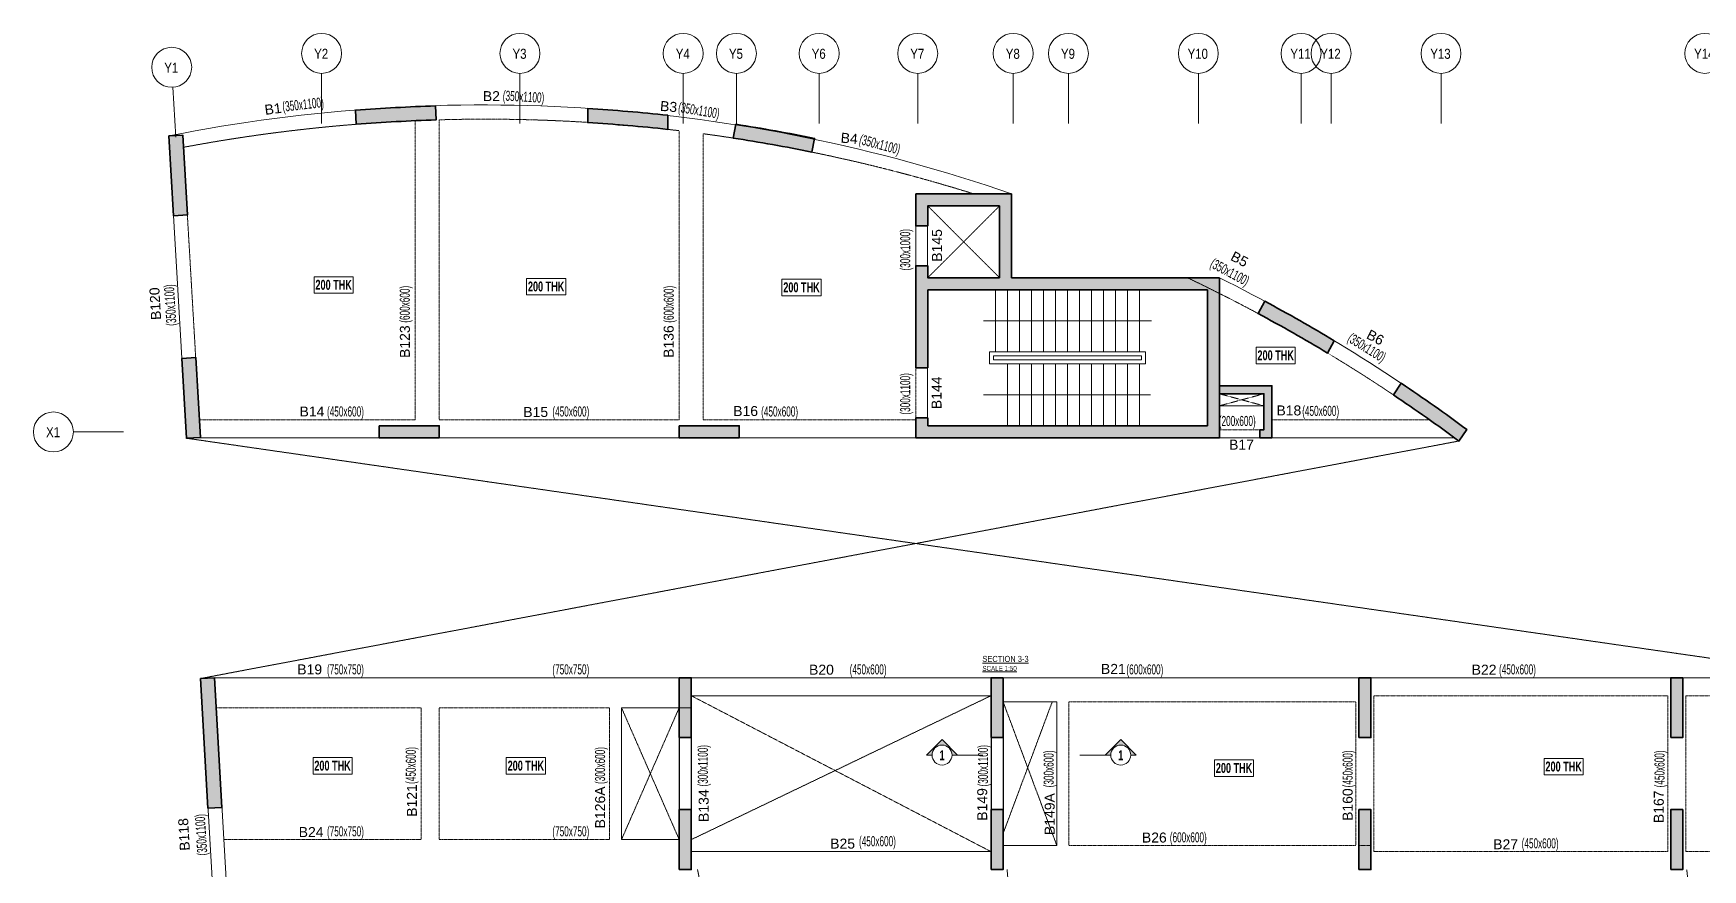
# Model space of a CAD drawing. Header units: millimetres. Extents: x 54 to 75827, y 7312 to 67254.
# Drawn here: x 54 to 41807, y 46341 to 67254 of the extents above; entities that cross this region are included whole.
import ezdxf
from ezdxf.enums import TextEntityAlignment as Align

# ---------------------------------------------------------------- set-up
doc = ezdxf.new("R2010")
doc.units = ezdxf.units.MM
doc.linetypes.add('Grid Line', pattern=[2222.5, 1270, -317.5, 317.5, -317.5])
doc.linetypes.add('HIDDEN', pattern=[0.375, 0.25, -0.125])
for name, color, linetype, lineweight in [('A-ANNO-DIMS', 8, 'Continuous', 15), ('A-DETL-MISC', 35, 'Continuous', 15), ('A-FLOR-IDEN', 11, 'Continuous', 9), ('A-GRIDS', 8, 'Continuous', 9), ('A-HIDD-ABVE', 8, 'HIDDEN', 20), ('G-ANNO-SYMB', 1, 'Continuous', 9), ('S-BEAM', 7, 'Continuous', 18), ('S-BEAM-IDEN', 2, 'Continuous', 9), ('S-COL HATCH', 9, 'Continuous', 0), ('S-COLS', 5, 'Continuous', 35), ('S-GRIDS', 8, 'Continuous', 9), ('SEC TEXT', 50, 'Continuous', 5)]:
    doc.layers.add(name, color=color, linetype=linetype, lineweight=lineweight)
doc.layers.add('Beam Nos', color=7, linetype='Continuous')
doc.layers.add('SECTION LINE', color=4, linetype='Continuous')
doc.styles.add('Arial Narrow', font='ARIALN.TTF', dxfattribs={"height": 400})
doc.styles.add('Dim.s & Anno.(Misc.)', font='ARIALN.TTF')
doc.styles.add('SC-BBS1', font='SansSerif')
doc.styles.add('sd', font='ARIALN.TTF')
doc.styles.add('Swis721 LtCn BT', font='swisscl.ttf', dxfattribs={"width": 0.9, "height": 233.355162})
doc.styles.add('Swis721 LtCn BT_B', font='', dxfattribs={"width": 0.9, "height": 246.918336})
doc.styles.get('Swis721 LtCn BT_B').set_extended_font_data('Swis721 LtCn BT', bold=True)
doc.dimstyles.new('A-GFC-100', dxfattribs={"dimscale": 100, "dimtxt": 1.75, "dimasz": 1.5, "dimexe": 1.5, "dimexo": 0, "dimgap": 1, "dimtad": 1, "dimdsep": 46, "dimtxsty": 'Dim.s & Anno.(Misc.)', "dimblk": 'ARCHTICK', "dimcen": 0, "dimdle": 1.5, "dimclrd": 256, "dimclre": 8, "dimclrt": 6, "dimazin": 2, "dimtfac": 1, "dimtix": 1, "dimtmove": 2, "dimatfit": 3, "dimfxl": 1, "dimtolj": 1, "dimlwd": -1, "dimlwe": 9, "dimarcsym": 0})

# ---------------------------------------------------------------- blocks, each defined once
blk = doc.blocks.new('_ARCHTICK')
at = {"color": 0, "linetype": 'ByBlock', "const_width": 0.15}
blk.add_lwpolyline([(-0.5, -0.5), (0.5, 0.5)], dxfattribs=at)
blk = doc.blocks.new('A$Cb7cd9481')
at = {"layer": 'S-COL HATCH', "transparency": 33554687}
h = blk.add_hatch(color=256, dxfattribs=at)
h.dxf.hatch_style = 1
h.paths.add_polyline_path([(-9681, 41101), (-9700, 41450, 0.01185), (-11697, 41341), (-11678, 40991, -0.011949)])
h = blk.add_hatch(color=256, dxfattribs=at)
h.dxf.hatch_style = 1
h.paths.add_polyline_path([(-3886, 40864), (-3886, 41216, 0.011892), (-5886, 41384), (-5886, 41033, -0.011992)])
h = blk.add_hatch(color=256, dxfattribs=at)
h.dxf.hatch_style = 1
h.paths.add_polyline_path([(-282, 40295), (-212, 40638, 0.011811), (-2182, 40990), (-2251, 40647, -0.01191)])
h = blk.add_hatch(color=256, dxfattribs=at)
h.dxf.hatch_style = 1
h.paths.add_polyline_path([(-16019, 40721), (-16368, 40700), (-16252, 38704), (-15902, 38724)])
h = blk.add_hatch(color=256, dxfattribs=at)
h.dxf.hatch_style = 1
h.paths.add_polyline_path([(9915, 37151), (4715, 37151), (4715, 39251), (2315, 39251), (2315, 38451), (2615, 38451), (2615, 38951), (4415, 38951), (4415, 37151), (2615, 37151), (2615, 37451), (2315, 37451), (2315, 34901), (2615, 34901), (2615, 36851), (9615, 36851), (9615, 33451), (2615, 33451), (2615, 33651), (2315, 33651), (2315, 33151), (9915, 33151)])
h = blk.add_hatch(color=256, dxfattribs=at)
h.dxf.hatch_style = 1
h.paths.add_polyline_path([(11046, 36567), (10880, 36258, -0.01191), (12618, 35269), (12784, 35577, 0.011811)])
h = blk.add_hatch(color=256, dxfattribs=at)
h.dxf.hatch_style = 1
h.paths.add_polyline_path([(-15694, 35157), (-16043, 35136), (-15927, 33140), (-15578, 33160)])
h = blk.add_hatch(color=256, dxfattribs=at)
h.dxf.hatch_style = 1
h.paths.add_polyline_path([(11225, 34450), (9915, 34450), (9915, 34250), (11025, 34250), (11025, 33350), (10925, 33350), (10925, 33151), (11225, 33150), (11225, 33350)])
h = blk.add_hatch(color=256, dxfattribs=at)
h.dxf.hatch_style = 1
h.paths.add_polyline_path([(14462, 34513), (14267, 34222, -0.01191), (15902, 33069), (16097, 33360, 0.011811)])
h = blk.add_hatch(color=256, dxfattribs=at)
h.dxf.hatch_style = 1
h.paths.add_polyline_path([(-11102, 33451), (-11102, 33151), (-9602, 33151), (-9602, 33451)])
h = blk.add_hatch(color=256, dxfattribs=at)
h.dxf.hatch_style = 1
h.paths.add_polyline_path([(-3600, 33451), (-3600, 33151), (-2100, 33151), (-2100, 33451)])
h = blk.add_hatch(color=256, dxfattribs=at)
h.dxf.hatch_style = 1
h.paths.add_polyline_path([(-15227, 27150), (-15577, 27130), (-15387, 23885), (-15038, 23905)])
h = blk.add_hatch(color=256, dxfattribs=at)
h.dxf.hatch_style = 1
h.paths.add_polyline_path([(-3600, 25651), (-3300, 25651), (-3300, 27151), (-3600, 27151)])
h = blk.add_hatch(color=256, dxfattribs=at)
h.dxf.hatch_style = 1
h.paths.add_polyline_path([(-3600, 25651), (-3300, 25651), (-3300, 27151), (-3600, 27151)])
h = blk.add_hatch(color=256, dxfattribs=at)
h.dxf.hatch_style = 1
h.paths.add_polyline_path([(4200, 25651), (4500, 25651), (4500, 27151), (4200, 27151)])
h = blk.add_hatch(color=256, dxfattribs=at)
h.dxf.hatch_style = 1
h.paths.add_polyline_path([(4200, 25651), (4500, 25651), (4500, 27151), (4200, 27151)])
h = blk.add_hatch(color=256, dxfattribs=at)
h.dxf.hatch_style = 1
h.paths.add_polyline_path([(13400, 25651), (13700, 25651), (13700, 27151), (13400, 27151)])
h = blk.add_hatch(color=256, dxfattribs=at)
h.dxf.hatch_style = 1
h.paths.add_polyline_path([(13400, 25651), (13700, 25651), (13700, 27151), (13400, 27151)])
h = blk.add_hatch(color=256, dxfattribs=at)
h.dxf.hatch_style = 1
h.paths.add_polyline_path([(21200, 25651), (21500, 25651), (21500, 27151), (21200, 27151)])
h = blk.add_hatch(color=256, dxfattribs=at)
h.dxf.hatch_style = 1
h.paths.add_polyline_path([(21200, 25651), (21500, 25651), (21500, 27151), (21200, 27151)])
h = blk.add_hatch(color=256, dxfattribs=at)
h.dxf.hatch_style = 1
h.paths.add_polyline_path([(-3600, 22351), (-3300, 22351), (-3300, 23851), (-3600, 23851)])
h = blk.add_hatch(color=256, dxfattribs=at)
h.dxf.hatch_style = 1
h.paths.add_polyline_path([(-3600, 22351), (-3300, 22351), (-3300, 23851), (-3600, 23851)])
h = blk.add_hatch(color=256, dxfattribs=at)
h.dxf.hatch_style = 1
h.paths.add_polyline_path([(4200, 22351), (4500, 22351), (4500, 23851), (4200, 23851)])
h = blk.add_hatch(color=256, dxfattribs=at)
h.dxf.hatch_style = 1
h.paths.add_polyline_path([(4200, 22351), (4500, 22351), (4500, 23851), (4200, 23851)])
h = blk.add_hatch(color=256, dxfattribs=at)
h.dxf.hatch_style = 1
h.paths.add_polyline_path([(13400, 22351), (13700, 22351), (13700, 23851), (13400, 23851)])
h = blk.add_hatch(color=256, dxfattribs=at)
h.dxf.hatch_style = 1
h.paths.add_polyline_path([(13400, 22351), (13700, 22351), (13700, 23851), (13400, 23851)])
h = blk.add_hatch(color=256, dxfattribs=at)
h.dxf.hatch_style = 1
h.paths.add_polyline_path([(21200, 22351), (21500, 22351), (21500, 23851), (21200, 23851)])
h = blk.add_hatch(color=256, dxfattribs=at)
h.dxf.hatch_style = 1
h.paths.add_polyline_path([(21200, 22351), (21500, 22351), (21500, 23851), (21200, 23851)])
at = {"layer": 'S-COLS'}
for p, q in [((4715, 39251, 0), (2315, 39251, 0)), ((4715, 37151, 0), (4715, 39251, 0)), ((4415, 38951, 0), (2615, 38951, 0)), ((4415, 37151, 0), (4415, 38951, 0)), ((4415, 37151, 0), (2615, 37151)), ((2615, 36851), (9615, 36851)), ((2615, 34901), (2615, 36851)), ((9915, 37151), (4715, 37151, 0)), ((9615, 36851), (9615, 33451)), ((9915, 33151), (9915, 37151)), ((2315, 34901), (2615, 34901)), ((2315, 33651), (2315, 33151)), ((2615, 33651), (2315, 33651)), ((2615, 33451), (2615, 33651)), ((9615, 33451), (2615, 33451)), ((2315, 33151), (9915, 33151))]:
    blk.add_line(p, q, dxfattribs=at)
at = {"layer": 'S-COLS', "elevation": 0}
for points in [[(-9700, 41450, 0.01185), (-11697, 41341), (-11678, 40991, -0.011949), (-9681, 41101), (-9700, 41450)], [(-5886, 41384, -0.011892), (-3886, 41216), (-3886, 40864, 0.011992), (-5886, 41033), (-5886, 41384)], [(-282, 40295), (-212, 40638, 0.011811), (-2182, 40990), (-2251, 40647, -0.01191), (-282, 40295)], [(12784, 35577, 0.011811), (11046, 36567), (10880, 36258, -0.01191), (12618, 35269), (12784, 35577)], [(14462, 34513), (14267, 34222, -0.01191), (15902, 33069), (16097, 33360, 0.011811), (14462, 34513)]]:
    blk.add_lwpolyline(points, format="xyb", dxfattribs=at)
for points in [[(-16368, 40700), (-16019, 40721), (-15902, 38724), (-16252, 38704)], [(-16043, 35136), (-15694, 35157), (-15578, 33160), (-15927, 33140)], [(-11102, 33451), (-11102, 33151), (-9602, 33151), (-9602, 33451)], [(-3600, 33451), (-3600, 33151), (-2100, 33151), (-2100, 33451)], [(-15577, 27130), (-15227, 27150), (-15038, 23905), (-15387, 23885)], [(-3600, 25651), (-3300, 25651), (-3300, 27151), (-3600, 27151)], [(-3600, 25651), (-3300, 25651), (-3300, 27151), (-3600, 27151)], [(4200, 25651), (4500, 25651), (4500, 27151), (4200, 27151)], [(4200, 25651), (4500, 25651), (4500, 27151), (4200, 27151)], [(13400, 25651), (13700, 25651), (13700, 27151), (13400, 27151)], [(13400, 25651), (13700, 25651), (13700, 27151), (13400, 27151)], [(21200, 25651), (21500, 25651), (21500, 27151), (21200, 27151)], [(21200, 25651), (21500, 25651), (21500, 27151), (21200, 27151)], [(-3600, 22351), (-3300, 22351), (-3300, 23851), (-3600, 23851)], [(-3600, 22351), (-3300, 22351), (-3300, 23851), (-3600, 23851)], [(4200, 22351), (4500, 22351), (4500, 23851), (4200, 23851)], [(4200, 22351), (4500, 22351), (4500, 23851), (4200, 23851)], [(13400, 22351), (13700, 22351), (13700, 23851), (13400, 23851)], [(13400, 22351), (13700, 22351), (13700, 23851), (13400, 23851)], [(21200, 22351), (21500, 22351), (21500, 23851), (21200, 23851)], [(21200, 22351), (21500, 22351), (21500, 23851), (21200, 23851)]]:
    blk.add_lwpolyline(points, close=True, dxfattribs=at)
for points in [[(2615, 38951), (2615, 38451), (2315, 38451), (2315, 39251)], [(2615, 37151), (2615, 37451), (2315, 37451), (2315, 34901)], [(9915, 34450), (11225, 34450), (11225, 33350), (11225, 33150), (10925, 33151), (10925, 33350), (11025, 33350), (11025, 34250), (9915, 34250), (9915, 34450)]]:
    blk.add_lwpolyline(points, dxfattribs=at)
blk = doc.blocks.new('Grid - Type 1 Structural-6743905-9TH FLOOR LVL')
at = {"layer": 'A-GRIDS'}
blk.add_circle((0, 0), 4, dxfattribs=at)
blk = doc.blocks.new('A$C45bf0ae9')
at = {"layer": 'S-GRIDS', "linetype": 'Grid Line'}
for p, q in [((-12545, 41014), (-12545, 42264)), ((-7583, 41014), (-7583, 42264)), ((-3500, 41014), (-3500, 42264)), ((-2170, 41014), (-2170, 42264)), ((-100, 41014), (-100, 42264)), ((2365, 41014), (2365, 42264)), ((4755, 41014), (4755, 42264)), ((6135, 41014), (6135, 42264)), ((9385, 41014), (9385, 42264)), ((11955, 41014), (11955, 42264)), ((12705, 41014), (12705, 42264)), ((15455, 41014), (15455, 42264)), ((-16192, 40669), (-16265, 41917)), ((-17504, 33297), (-18754, 33297))]:
    blk.add_line(p, q, dxfattribs=at)
at = {"layer": 'A-GRIDS', "xscale": 124.9999999999999, "yscale": 124.9999999999999, "zscale": 124.9999999999999}
for p in [(-12545, 42764), (-7583, 42764), (-3500, 42764), (-2170, 42764), (-100, 42764), (2365, 42764), (4755, 42764), (6135, 42764), (9385, 42764), (11955, 42764), (12705, 42764), (15455, 42764), (22055, 42764)]:
    blk.add_blockref('Grid - Type 1 Structural-6743905-9TH FLOOR LVL', p, dxfattribs=at)
for p, rotation in [((-16294, 42416), 3.339999999999538), ((-19254, 33297), 89.99999999999982)]:
    blk.add_blockref('Grid - Type 1 Structural-6743905-9TH FLOOR LVL', p, dxfattribs=dict(at, rotation=rotation))
at = {"layer": 'A-GRIDS', "lineweight": 18, "char_height": 250, "attachment_point": 1, "style": 'Arial Narrow'}
for s, insert, width in [('Y2', (-12731, 42879), 440.93), ('Y3', (-7769, 42879), 440.93), ('Y4', (-3686, 42879), 440.93), ('Y5', (-2356, 42879), 440.93), ('Y6', (-286, 42879), 440.93), ('Y7', (2179, 42879), 440.93), ('Y8', (4569, 42879), 440.93), ('Y9', (5949, 42879), 440.93), ('Y10', (9116, 42879), 641.35), ('Y11', (11686, 42879), 641.35), ('Y12', (12436, 42879), 641.35), ('Y13', (15186, 42879), 641.35), ('Y14', (21786, 42879), 641.35), ('Y1', (-16480, 42530), 440.93), ('X1', (-19437, 33415), 440.93)]:
    blk.add_mtext(s, dxfattribs=dict(at, insert=insert, width=width))
blk = doc.blocks.new('Detail View - M_Section Head - Structural Type 1-785420-STILT FLOOR FRAMING PLAN')
at = {"layer": 'G-ANNO-SYMB'}
h = blk.add_hatch(color=9, dxfattribs=at)
edge = h.paths.add_edge_path(flags=0)
edge.add_line((-8.5, 0), (-9.86, 0))
edge.add_line((-9.86, 0), (-5.99, 3.87))
edge.add_line((-5.99, 3.87), (-2.12, 0))
edge.add_line((-2.12, 0), (-3.5, 0))
edge.add_arc((-6, 0), 2.5, 360, 540)
for p, q in [((-5.99, 3.87), (-9.86, 0)), ((-5.99, 3.87), (-2.12, 0)), ((-8.5, 0), (-9.86, 0)), ((-3.5, 0), (-2.12, 0))]:
    blk.add_line(p, q, dxfattribs=at)
at = {"layer": 'G-ANNO-SYMB', "color": 5}
for p, q in [((-5.99, 3.87), (-9.86, 0)), ((-2.12, 0), (-5.99, 3.87)), ((-9.86, 0), (-8.5, 0)), ((-3.5, 0), (4.24, 0)), ((-3.5, 0), (-2.12, 0))]:
    blk.add_line(p, q, dxfattribs=at)
at = {"layer": 'G-ANNO-SYMB'}
blk.add_arc((-6, 0), 2.5, 360, 180, dxfattribs=at)
at = {"layer": 'G-ANNO-SYMB', "color": 5}
for start, end in [(360, 180), (180, 360)]:
    blk.add_arc((-6, 0), 2.5, start, end, dxfattribs=at)
blk = doc.blocks.new('A$Cf8d4ec59')
at = {"layer": 'A-DETL-MISC'}
for p, q in [((-5300, 0), (-5300, -1550)), ((-5000, 0), (-5000, -1550)), ((-4700, 0), (-4700, -1550)), ((-4400, 0), (-4400, -1550)), ((-4100, 0), (-4100, -1550)), ((-3800, 0), (-3800, -1550)), ((-3500, 0), (-3500, -1550)), ((-3200, 0), (-3200, -1550)), ((-2900, 0), (-2900, -1550)), ((-2600, 0), (-2600, -1550)), ((-2300, 0), (-2300, -1550)), ((-2000, 0), (-2000, -1550)), ((-1700, 0), (-1700, -1550)), ((-5000, -3400), (-5000, -1850)), ((-4700, -3400), (-4700, -1850)), ((-4400, -3400), (-4400, -1850)), ((-4100, -3400), (-4100, -1850)), ((-3800, -3400), (-3800, -1850)), ((-3500, -3400), (-3500, -1850)), ((-3200, -3400), (-3200, -1850)), ((-2900, -3400), (-2900, -1850)), ((-2600, -3400), (-2600, -1850)), ((-2300, -3400), (-2300, -1850)), ((-2000, -3400), (-2000, -1850)), ((-1700, -3400), (-1700, -1850))]:
    blk.add_line(p, q, dxfattribs=at)
for points in [[(-1550, -1550), (-1550, -1850), (-5450, -1850), (-5450, -1550)], [(-1650, -1650), (-1650, -1750), (-5350, -1750), (-5350, -1650)]]:
    blk.add_lwpolyline(points, close=True, dxfattribs=at)
at = {"layer": 'A-ANNO-DIMS', "ltscale": 500}
for points in [[(-1400, -775), (-5600, -775)], [(-5600, -2625), (-1424, -2625)]]:
    blk.add_leader(points, dimstyle='A-GFC-100', override={"dimasz": 0.002, "dimtad": 0, "dimfxl": 0.18, "dimarcsym": 1}, dxfattribs=at)

msp = doc.modelspace()

# ---------------------------------------------------------------- linework, layer by layer
at = {"layer": 'A-FLOR-IDEN', "color": 8, "flags": 128}
for points in [[(8053.5, 61167.3), (8053.5, 60755.5), (7076, 60755.5), (7076, 61167.3)], [(8053.5, 61167.3), (8053.5, 60755.5), (7076, 60755.5), (7076, 61167.3)], [(13368.5, 61126.3), (13368.5, 60714.5), (12391, 60714.5), (12391, 61126.3)], [(13368.5, 61126.3), (13368.5, 60714.5), (12391, 60714.5), (12391, 61126.3)], [(19756, 61105.3), (19756, 60693.5), (18778.5, 60693.5), (18778.5, 61105.3)], [(19756, 61105.3), (19756, 60693.5), (18778.5, 60693.5), (18778.5, 61105.3)], [(31616.7, 59405.3), (31616.7, 58993.5), (30639.2, 58993.5), (30639.2, 59405.3)], [(31616.7, 59405.3), (31616.7, 58993.5), (30639.2, 58993.5), (30639.2, 59405.3)], [(30575, 49084.8), (30575, 48673), (29597.5, 48673), (29597.5, 49084.8)], [(30575, 49084.8), (30575, 48673), (29597.5, 48673), (29597.5, 49084.8)], [(38820, 49120.3), (38820, 48708.5), (37842.5, 48708.5), (37842.5, 49120.3)], [(38820, 49120.3), (38820, 48708.5), (37842.5, 48708.5), (37842.5, 49120.3)]]:
    msp.add_lwpolyline(points, close=True, dxfattribs=at)
at = {"layer": 'A-FLOR-IDEN', "color": 8, "elevation": 0, "flags": 128}
for points in [[(8025.8, 49142.5), (8025.8, 48730.7), (7048.3, 48730.7), (7048.3, 49142.5)], [(8025.8, 49142.5), (8025.8, 48730.7), (7048.3, 48730.7), (7048.3, 49142.5)], [(12860.8, 49142.5), (12860.8, 48730.7), (11883.3, 48730.7), (11883.3, 49142.5)], [(12860.8, 49142.5), (12860.8, 48730.7), (11883.3, 48730.7), (11883.3, 49142.5)]]:
    msp.add_lwpolyline(points, close=True, dxfattribs=at)
at = {"layer": 'A-HIDD-ABVE', "linetype": 'HIDDEN'}
for p, q in [((22422.8, 62941.2, 0), (24222.8, 61141.2, 0)), ((22422.8, 61141.2, 0), (24222.8, 62941.2, 0)), ((29722.8, 58240, 0), (30832.8, 57940.1, 0)), ((29722.8, 57940, 0), (30832.8, 58240, 0)), ((3881.3, 57129.5, 0), (45372.4, 51140)), ((35710.4, 57059.3, 0), (4231.4, 51119.6, 0)), ((16508.4, 50690, 0), (24008, 46790)), ((16508.4, 47090), (24008, 50690)), ((25654.5, 46940), (24308.4, 50540, 0)), ((25539.9, 50540), (24308.4, 47240, 0)), ((16208.4, 50391.2, 0), (14764.2, 47090, 0)), ((16208.4, 47091.2, 0), (14764.2, 50390, 0))]:
    msp.add_line(p, q, dxfattribs=at)
at = {"layer": 'S-BEAM', "linetype": 'HIDDEN'}
for p, q in [((9606.1, 57590), (9606.1, 65071.4)), ((16208.4, 57590, 0), (16208.4, 64820.5, 0)), ((22122.8, 58890, 0), (22122.8, 57640, 0)), ((4205, 57590), (9606.1, 57590)), ((10206.1, 57590), (16208.4, 57590)), ((16808.4, 57590), (22122.8, 57590)), ((29722.8, 57340, 0), (30733, 57340, 0)), ((31032.8, 57590, 0), (34978.3, 57590, 0)), ((25954.5, 46940, 0), (25954.5, 50540, 0)), ((25954.5, 50540), (33133.4, 50540)), ((33133.4, 46940, 0), (33133.4, 50540, 0)), ((33583.4, 50690), (40933.4, 50690)), ((33583.4, 46790, 0), (33583.4, 50690, 0)), ((40933.4, 46790, 0), (40933.4, 50690, 0)), ((41383.4, 50690), (45535.4, 50690)), ((41383.4, 46790, 0), (41383.4, 50690, 0)), ((4625.1, 50390), (9756.5, 50390)), ((9756.5, 47090, 0), (9756.5, 50391.2, 0)), ((10206.5, 47090, 0), (10206.5, 50391.2, 0)), ((10206.5, 50390), (14464.2, 50390)), ((14464.2, 47090, 0), (14464.2, 50390, 0)), ((4817.2, 47090), (9756.5, 47090)), ((10206.5, 47090), (14464.2, 47090)), ((16508, 47090), (16508.4, 47090)), ((25954.5, 46940), (33133.4, 46940)), ((33208, 46940), (33508.4, 46940)), ((40933.4, 46790), (33583.4, 46790)), ((41383.4, 46790), (52149.3, 46790)), ((17854.2, 40276.5), (16666.7, 46341.2, 0)), ((24409.4, 46341.2, 0), (24961.6, 40212.5, 0)), ((42111, 40218.4), (41410.1, 46341.2, 0))]:
    msp.add_line(p, q, dxfattribs=at)
at = {"layer": 'S-BEAM'}
for p, q in [((22122.8, 62440, 0), (22122.8, 61440, 0)), ((22422.8, 62440, 0), (22422.8, 61440, 0)), ((22422.8, 58890, 0), (22422.8, 57640, 0)), ((29722.8, 57940, 0), (30832.8, 57940.1, 0)), ((16508.4, 50690), (24008, 50690)), ((24308.4, 50540), (25654.5, 50540)), ((25654.5, 46940, 0), (25654.5, 50540, 0)), ((14764.2, 47090, 0), (14764.2, 50390, 0)), ((14764.2, 50390), (16508.4, 50390)), ((14764.2, 47090), (16208.4, 47090)), ((24008, 46790), (16508.4, 46790)), ((24308.4, 46940), (25654.5, 46940))]:
    msp.add_line(p, q, dxfattribs=at)
at = {"layer": 'S-BEAM', "ltscale": 250000}
for p, q in [((4230.9, 57140), (17175.2, 57140)), ((17708.4, 57141.2, 0), (22122.8, 57140, 0)), ((29722.8, 57140, 0), (35601.2, 57140)), ((4581.3, 51140), (16508.4, 51140)), ((16508.4, 51140, 0), (24008, 51140)), ((24308.4, 51140), (33208.4, 51140)), ((33508.4, 51140), (41008, 51140)), ((41308.4, 51140), (45438, 51140))]:
    msp.add_line(p, q, dxfattribs=at)
at = {"layer": 'S-BEAM', "ltscale": 250000, "elevation": 0}
for points in [[(24522.8, 63241.2, 0.1331752), (3439.8, 64690.4), (3880.3, 57140)], [(35905.3, 57350.2, 0.0440923), (29722.8, 61141.2)]]:
    msp.add_lwpolyline(points, format="xyb", dxfattribs=at)
at = {"layer": 'S-BEAM', "linetype": 'HIDDEN', "elevation": 0}
for points in [[(9606.1, 65071.4, 0.0357696), (3807, 64404.5), (4230.9, 57140)], [(16208.4, 64820.5, 0.0368221), (10206.1, 65092.7), (10206.1, 57590)], [(22422.8, 63582.9, 0.0351305), (16808.4, 64744.3), (16808.4, 57590)], [(23572.5, 63241.2, 0.0073412), (22422.8, 63582.9, 0.0073412)], [(33133.4, 58823.3, 0.0294377), (28923.4, 61141.2, 0.0294377)], [(34978.3, 57590, 0.0135836), (33133.4, 58823.3, 0.0103147)]]:
    msp.add_lwpolyline(points, format="xyb", dxfattribs=at)
at = {"layer": 'S-BEAM', "ltscale": 250000, "elevation": 0}
for points in [[(4231.5, 51119.6), (6635.4, 9916)], [(4580.9, 51140), (5219.8, 40190)]]:
    msp.add_lwpolyline(points, dxfattribs=at)
at = {"layer": 'SECTION LINE'}
for p, q in [((16208.4, 49705.2, 0), (16208.4, 47841.2, 0)), ((24008.4, 49705.2, 0), (24008.4, 47841.2, 0)), ((16508.4, 49641.2, 0), (16508.4, 47841.2, 0)), ((24308.4, 49641.2, 0), (24308.4, 47841.2, 0))]:
    msp.add_line(p, q, dxfattribs=at)

# ---------------------------------------------------------------- block references
at = {"layer": 'Beam Nos'}
msp.add_blockref('A$C45bf0ae9', (19808.2, 23990), dxfattribs=at)
at = {"layer": 'G-ANNO-SYMB', "extrusion": (0, 0, -1), "yscale": 99.99999999999991, "zscale": 99.99999999999991}
for p, xscale in [((-23381.6, 49205.7), -99.99999999999991), ((-26652.3, 49205.7), 99.99999999999991)]:
    msp.add_blockref('Detail View - M_Section Head - Structural Type 1-785420-STILT FLOOR FRAMING PLAN', p, dxfattribs=dict(at, xscale=xscale))
at = {"layer": 'S-BEAM'}
msp.add_blockref('A$Cb7cd9481', (19808.2, 23990), dxfattribs=at)
at = {"layer": 'S-BEAM-IDEN'}
msp.add_blockref('A$Cf8d4ec59', (29422.8, 60840, 0), dxfattribs=at)

# ---------------------------------------------------------------- texts
at = {"layer": 'A-FLOR-IDEN', "color": 1, "char_height": 246.92, "width": 1155, "attachment_point": 2, "line_spacing_factor": 0.964267, "style": 'Swis721 LtCn BT_B'}
for insert in [(7564.8, 61089.3), (7564.8, 61089.3), (12879.8, 61048.3), (12879.8, 61048.3), (19267.3, 61027.3), (19267.3, 61027.3), (31127.9, 59327.3), (31127.9, 59327.3), (7537, 49064.4), (7537, 49064.4), (12372, 49064.4), (12372, 49064.4), (30086.3, 49006.8), (30086.3, 49006.8), (38331.3, 49042.3), (38331.3, 49042.3)]:
    msp.add_mtext('200 THK', dxfattribs=dict(at, insert=insert))
at = {"layer": 'Beam Nos', "color": 3, "style": 'SC-BBS1'}
for s, p in [('B2', (11509.9, 65484.2, 0)), ('B14', (7021.9, 57597.7, 0)), ('B15', (12618.4, 57585.2, 0)), ('B16', (17869.9, 57609.7, 0)), ('B18', (31457.4, 57624.7, 0)), ('B17', (30272.4, 56768.2, 0)), ('B19', (6965.4, 51147.7, 0)), ('B20', (19766.4, 51140.8)), ('B21', (27067.7, 51159.6)), ('B22', (36340.9, 51140.8)), ('B24', (7000.9, 47080.3)), ('B26', (28092.4, 46942.3)), ('B25', (20295.9, 46790.8)), ('B27', (36879.4, 46773.9))]:
    msp.add_text(s, height=250, dxfattribs=at).set_placement(p, align=Align.BOTTOM_CENTER)
for s, rotation, p in [('B3', 355.13395, (15927.5, 65225.8, 0)), ('B1', 7.54916, (6076.1, 65168.5)), ('B4', 355.13395, (20444.7, 64430.8, 0)), ('B145', 90, (22855.4, 61951.3, 0)), ('B5', 332.64829, (30131.5, 61430.7, 0)), ('B123', 90, (9546.4, 59544.2)), ('B136', 90, (16143.9, 59546.6, 0)), ('B6', 332.64829, (33529.9, 59473.4)), ('B144', 90, (22845.5, 58265.6)), ('B121', 90, (9721.7, 48070.1)), ('B126A', 90, (14429.4, 47896.7)), ('B134', 90, (17020.3, 47939.5, 0)), ('B149', 90, (23987.2, 47970.9, 0)), ('B149A', 90, (25675.3, 47728.8, 0)), ('B160', 90, (33127.7, 47965.9, 0)), ('B167', 90, (40910.1, 47911.8, 0))]:
    msp.add_text(s, height=250, rotation=rotation, dxfattribs=at).set_placement(p, align=Align.BOTTOM_CENTER)
at = {"layer": 'Beam Nos', "style": 'SC-BBS1'}
for s, p in [('B120', (3301.1, 60505.4, 0)), ('B118', (4020.6, 47231.4, 0))]:
    msp.add_text(s, height=250, rotation=93.339, dxfattribs=at).set_placement(p, align=Align.BOTTOM_CENTER)
at = {"layer": 'G-ANNO-SYMB', "color": 5, "char_height": 246.9, "width": 330, "attachment_point": 2, "line_spacing_factor": 0.964267, "style": 'Swis721 LtCn BT_B'}
for insert in [(22781.3, 49322.2), (27252.6, 49322.2)]:
    msp.add_mtext('1', dxfattribs=dict(at, insert=insert))
at = {"layer": 'S-BEAM-IDEN', "style": 'Swis721 LtCn BT', "width": 0.8}
for s, rotation, p in [('(350x1100)', 6.47905, (6298, 65295.2)), ('(350x1100)', 356.84056, (11790.6, 65575.6)), ('(350x1100)', 350.68539, (16170.4, 65290.4)), ('(350x1100)', 345.05471, (20693.5, 64492.6)), ('(300x1000)', 90, (21985.6, 61324.6, 0)), ('(350x1100)', 331.79745, (29465.7, 61420.9)), ('(350x1100)', 93.60442, (3632.7, 59948.1, 0)), ('(600x600)', 90, (9468.9, 60018.2)), ('(600x600)', 90, (16071.3, 60018.2, 0)), ('(350x1100)', 327.98337, (32902, 59565.8)), ('(300x1100)', 90, (21985.6, 57719.2, 0)), ('(450x600)', 360, (7398.2, 57673.3)), ('(450x600)', 360, (13035.9, 57673.3)), ('(450x600)', 360, (18258.4, 57673.3)), ('(200x600)', 360, (29705.5, 57436.1, 0)), ('(450x600)', 360, (31792, 57688.5, 0)), ('(750x750)', 360, (7398.2, 51223.3)), ('(750x750)', 360, (13035.9, 51223.3)), ('(450x600)', 360, (20471.8, 51223.3)), ('(600x600)', 360, (27394.3, 51223.3)), ('(450x600)', 360, (36714.3, 51223.3)), ('(450x600)', 90, (9619.4, 48484, 0)), ('(300x600)', 90, (14353.3, 48482.9)), ('(300x1100)', 90, (16924.1, 48420.2)), ('(300x1100)', 90, (23932.1, 48420.2)), ('(300x600)', 90, (25574.7, 48397.8, 0)), ('(450x600)', 90, (33053.6, 48397.8, 0)), ('(450x600)', 90, (40853.6, 48397.8, 0)), ('(350x1100)', 93.60442, (4405.6, 46700.9, 0)), ('(750x750)', 360, (7398.2, 47173.4)), ('(750x750)', 360, (13035.9, 47173.4)), ('(450x600)', 360, (20705.1, 46926)), ('(600x600)', 360, (28480.1, 47023.4)), ('(450x600)', 360, (37281.1, 46873.4))]:
    msp.add_text(s, height=250, rotation=rotation, dxfattribs=at).set_placement(p)
at = {"layer": 'SEC TEXT', "color": 1, "linetype": 'ByBlock', "insert": (23790.8, 51685.2, 0), "char_height": 150, "width": 1170.106, "attachment_point": 1, "rotation": 0.01072, "style": 'sd'}
msp.add_mtext('{\\fSwis721 LtCn BT|b0|i0|c0|p34;\\LSECTION 3-3\\P\\H0.83333x;SCALE 1:50}', dxfattribs=at)

doc.saveas('drawing.dxf')
